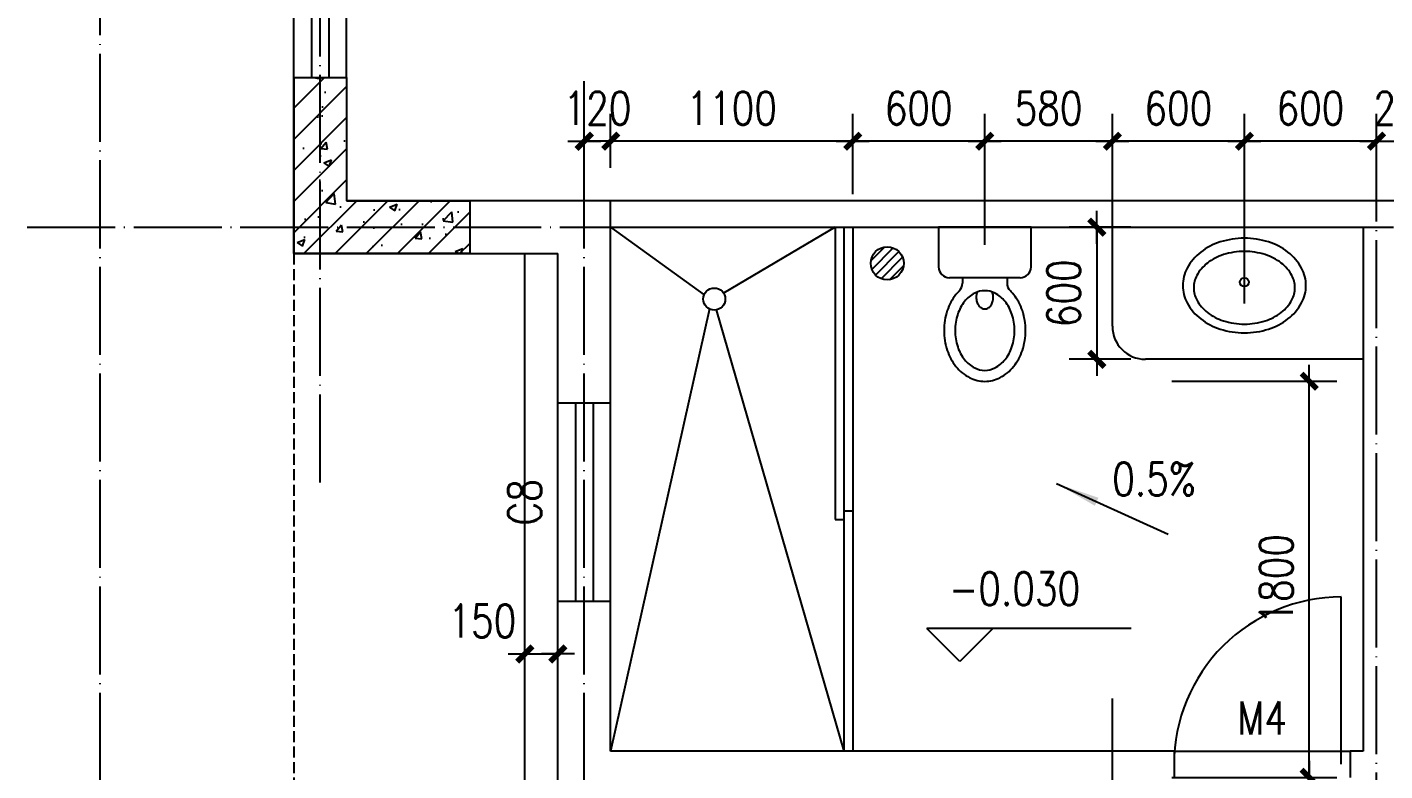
# Model space of a CAD drawing. Extents: x 12400 to 217743, y 86702 to 209848.
# Drawn here: x 52149 to 58318, y 116263 to 119642 of the extents above; entities that cross this region are included whole.
import ezdxf
from ezdxf.enums import TextEntityAlignment as Align

# ---------------------------------------------------------------- set-up
doc = ezdxf.new("R2010")
doc.units = 0
doc.header["$LTSCALE"] = 200
doc.linetypes.add('DASH', pattern=[0.35, 0.25, -0.1])
doc.linetypes.add('DOTE', pattern=[2.42, 2, -0.2, 0.02, -0.2])
doc.layers.get('0').update_dxf_attribs({"linetype": 'CONTINUOUS'})
doc.layers.get('DEFPOINTS').update_dxf_attribs({"linetype": 'CONTINUOUS'})
for name, color, linetype in [('8', 8, 'CONTINUOUS'), ('COLUMN', 4, 'CONTINUOUS'), ('DOTE', 1, 'DOTE'), ('GROUND', 2, 'CONTINUOUS'), ('HATCH', 8, 'CONTINUOUS'), ('LVTRY', 6, 'CONTINUOUS'), ('PUB_DIM', 3, 'CONTINUOUS'), ('WALL', 4, 'CONTINUOUS'), ('WINDOW', 2, 'CONTINUOUS')]:
    doc.layers.add(name, color=color, linetype=linetype)
doc.styles.add('_SIMPLEX', font='SIMPLEX.shx', dxfattribs={"width": 0.8, "bigfont": 'hztxt.shx'})
doc.styles.add('DIM_FONT', font='SIMPLEX', dxfattribs={"width": 0.8})
doc.styles.add('SIMPLEX', font='SIMPLEX.SHX')
doc.dimstyles.new('DIMN50', dxfattribs={"dimscale": 0.5, "dimtxt": 300, "dimasz": 1, "dimexe": 250, "dimexo": 300, "dimgap": 150, "dimtad": 1, "dimdec": 0, "dimzin": 0, "dimdsep": 46, "dimtxsty": 'DIM_FONT', "dimblk": '_DIMX', "dimblk1": 'DOTSMALL', "dimblk2": 'DOTSMALL', "dimcen": 2.5, "dimclrt": 7, "dimadec": 0, "dimazin": 0, "dimtfac": 1, "dimtdec": 0, "dimtix": 1, "dimtmove": 2, "dimatfit": 3, "dimldrblk": '_DIMX', "dimfxl": 1, "dimtolj": 1, "dimtzin": 0, "dimarcsym": 0})

# ---------------------------------------------------------------- blocks, each defined once
blk = doc.blocks.new('_WBLK')
for p, q in [((-0.5, 0.5), (0.5, 0.5)), ((0.5, 0.1667), (-0.5, 0.1667)), ((0.5, -0.1667), (-0.5, -0.1667)), ((-0.5, -0.5), (0.5, -0.5))]:
    blk.add_line(p, q)
at = {"style": 'SIMPLEX', "flags": 9}
blk.add_attdef('A', text='', height=1, dxfattribs=at).set_placement((0, 1.5), align=Align.MIDDLE)
blk = doc.blocks.new('_DBLK')
blk.add_line((-0.45, 0), (-0.45, -0.95))
blk.add_arc((-0.45, 0), 0.95, 270, 0)
at = {"style": 'SIMPLEX', "flags": 9}
blk.add_attdef('A', text='', height=1, dxfattribs=at).set_placement((0, 1.5), align=Align.MIDDLE)
blk = doc.blocks.new('_LV5')
for p, q in [((210.1, 0), (-210.1, 0)), ((-210.1, 0), (-210.1, -180)), ((210.1, -180), (210.1, 0)), ((160.1, -230), (-160.1, -230)), ((-101.4, -230), (-101.4, -254.3)), ((101.4, -230), (101.4, -254.1))]:
    blk.add_line(p, q)
blk.add_lwpolyline([(-135.1, -469.4, 0.080312), (-123, -544.2, 0.089014), (-91.8, -601.5, 0.104918), (-45.6, -639.3, 0.119812), (0.1, -650.4, 0.119812), (45.8, -639.3, 0.104918), (92, -601.5, 0.089014), (123.2, -544.2, 0.080312), (135.3, -469.4, 0.080312), (123.2, -394.6, 0.089014), (92, -337.3, 0.104918), (45.8, -299.5, 0.119812), (0.1, -288.4, 0.119812), (-45.6, -299.5, 0.104918), (-91.8, -337.3, 0.089014), (-123, -394.6, 0.080312)], format="xyb", close=True)
for points in [[(-38.7, -318.5, 0.073567), (-35.6, -339.5, 0.084454), (-27.4, -356, 0.10642), (-14.1, -367.8, 0.129709), (0, -371.5, 0.129709), (14.1, -367.8, 0.10642), (27.4, -356, 0.084454), (35.6, -339.5, 0.073567), (38.7, -318.5, 0.073567), (35.6, -297.5, 0.014016), (34.7, -294.6, 0.10642)], [(-34.7, -294.7, 0.013578), (-35.6, -297.5, 0.073567), (-38.7, -318.5, 0.073567)]]:
    blk.add_lwpolyline(points, format="xyb")
for centre, radius, start, end in [((-160.1, -180), 50, 180, 270), ((160.1, -180), 50, 270, 0), ((52.2, -452.8), 234.6, 141.28635, 161.63333), ((20.4, -427.3), 193.8, 134.81437, 141.28635), ((-151.4, -254.3), 50, 314.81437, 0), ((151.4, -254.1), 50, 180, 225.25549), ((-20.2, -427.3), 193.8, 38.71365, 45.25549), ((-52, -452.8), 234.6, 18.36667, 38.71365), ((102.3, -469.4), 287.4, 161.63333, 180), ((-102.1, -469.4), 287.4, 0, 18.36667), ((102.3, -469.4), 287.4, 180, 198.36667), ((-102.1, -469.4), 287.4, 341.63333, 0), ((52.2, -486), 234.6, 198.36667, 218.71365), ((-52, -486), 234.6, 321.28635, 341.63333), ((20.4, -511.6), 193.8, 218.71365, 242.67141), ((-20.2, -511.6), 193.8, 297.32859, 321.28635), ((0.1, -550.8), 149.6, 242.67141, 270), ((0.1, -550.8), 149.6, 270, 297.32859)]:
    blk.add_arc(centre, radius, start, end)
blk = doc.blocks.new('_LV3')
for points in [[(280, -265, 0.12431), (260, -185.8, 0.105707), (198, -113, 0.086941), (110.2, -67.1, 0.077137), (0, -50, 0.077137), (-110.2, -67.1, 0.086941), (-198, -113, 0.105707), (-260, -185.8, 0.12431), (-280, -265, 0.12431), (-260, -344.2, 0.105707), (-198, -417, 0.086941), (-110.2, -462.9, 0.077137), (0, -480, 0.077137), (110.2, -462.9, 0.086941), (198, -417, 0.105707), (260, -344.2, 0.12431)], [(230, -275, 0.12431), (216, -219.5, 0.105707), (167.5, -162.6, 0.086941), (95, -124.7, 0.077137), (0, -110, 0.077137), (-95, -124.7, 0.086941), (-167.5, -162.6, 0.105707), (-216, -219.5, 0.12431), (-230, -275, 0.12431), (-216, -330.5, 0.105707), (-167.5, -387.4, 0.086941), (-95, -425.3, 0.077137), (0, -440, 0.077137), (95, -425.3, 0.086941), (167.5, -387.4, 0.105707), (216, -330.5, 0.12431)]]:
    blk.add_lwpolyline(points, format="xyb", close=True)
blk.add_circle((0, -250), 20)
blk = doc.blocks.new('_LV13')
at = {"color": 0}
for p, q in [((-0.495, 0.071), (-0.071, 0.495)), ((-0.465, -0.183), (0.183, 0.465)), ((-0.354, -0.354), (0.354, 0.354)), ((-0.183, -0.465), (0.465, 0.183)), ((0.071, -0.495), (0.495, -0.071))]:
    blk.add_line(p, q, dxfattribs=at)
blk.add_circle((0, 0), 0.5)
blk = doc.blocks.new('_DIMX')
blk.add_line((-150, 0), (150, 0))
at = {"const_width": 50}
blk.add_lwpolyline([(-70, -70), (70, 70)], dxfattribs=at)
blk = doc.blocks.new('*D1677')
at = {"layer": 'DEFPOINTS', "color": 0}
for p in [(54560.3, 116793.8), (54410.3, 116688), (54560.3, 116688)]:
    blk.add_point(p, dxfattribs=at)
at = {"layer": 'PUB_DIM', "color": 0, "lineweight": -2}
for p, q in [((54410.3, 116838), (54410.3, 116918.8)), ((54560.3, 116838), (54560.3, 116918.8)), ((54409.8, 116793.8), (54409.3, 116793.8)), ((54410.3, 116793.8), (54560.3, 116793.8)), ((54560.8, 116793.8), (54561.3, 116793.8))]:
    blk.add_line(p, q, dxfattribs=at)
at = {"layer": 'PUB_DIM', "color": 0, "lineweight": -2, "xscale": 0.5, "yscale": 0.5, "zscale": 0.5}
blk.add_blockref('_DIMX', (54410.3, 116793.8), dxfattribs=at)
at = {"layer": 'PUB_DIM', "color": 0, "lineweight": -2, "xscale": 0.5, "yscale": 0.5, "zscale": 0.5, "rotation": 180}
blk.add_blockref('_DIMX', (54560.3, 116793.8), dxfattribs=at)
at = {"layer": 'PUB_DIM', "color": 7, "insert": (54217.2, 116943.8), "char_height": 150, "attachment_point": 5, "style": 'DIM_FONT'}
blk.add_mtext('\\A1;150', dxfattribs=at)
blk = doc.blocks.new('_DOTSMALL')
at = {"color": 0, "linetype": 'ByBlock', "const_width": 0.5}
blk.add_lwpolyline([(-0.0625, 0, 1), (0.0625, 0, 1)], format="xyb", close=True, dxfattribs=at)
blk = doc.blocks.new('*D1715')
at = {"layer": 'DEFPOINTS', "color": 0}
for p in [(57679.8, 119123.5), (58280.3, 118768), (57679.8, 118742.1)]:
    blk.add_point(p, dxfattribs=at)
at = {"layer": 'PUB_DIM', "color": 0, "lineweight": -2}
for p, q in [((57679.8, 118892.1), (57679.8, 119248.5)), ((58280.3, 118918), (58280.3, 119248.5)), ((58279.8, 119123.5), (57680.3, 119123.5))]:
    blk.add_line(p, q, dxfattribs=at)
at = {"layer": 'PUB_DIM', "color": 0, "lineweight": -2, "xscale": 0.5, "yscale": 0.5, "zscale": 0.5, "rotation": 180}
blk.add_blockref('_DIMX', (57679.8, 119123.5), dxfattribs=at)
at = {"layer": 'PUB_DIM', "color": 0, "lineweight": -2, "xscale": 0.5, "yscale": 0.5, "zscale": 0.5}
blk.add_blockref('_DIMX', (58280.3, 119123.5), dxfattribs=at)
at = {"layer": 'PUB_DIM', "color": 7, "insert": (57980, 119273.5), "char_height": 150, "attachment_point": 5, "style": 'DIM_FONT'}
blk.add_mtext('\\A1;600', dxfattribs=at)
blk = doc.blocks.new('*D1716')
at = {"layer": 'DEFPOINTS', "color": 0}
for p in [(57080, 119123.5), (57080, 118539.6), (57679.8, 118235.8)]:
    blk.add_point(p, dxfattribs=at)
at = {"layer": 'PUB_DIM', "color": 0, "lineweight": -2}
for p, q in [((57080, 118689.6), (57080, 119248.5)), ((57679.8, 118385.8), (57679.8, 119248.5)), ((57679.3, 119123.5), (57080.5, 119123.5))]:
    blk.add_line(p, q, dxfattribs=at)
at = {"layer": 'PUB_DIM', "color": 0, "lineweight": -2, "xscale": 0.5, "yscale": 0.5, "zscale": 0.5, "rotation": 180}
blk.add_blockref('_DIMX', (57080, 119123.5), dxfattribs=at)
at = {"layer": 'PUB_DIM', "color": 0, "lineweight": -2, "xscale": 0.5, "yscale": 0.5, "zscale": 0.5}
blk.add_blockref('_DIMX', (57679.8, 119123.5), dxfattribs=at)
at = {"layer": 'PUB_DIM', "color": 7, "insert": (57379.9, 119273.5), "char_height": 150, "attachment_point": 5, "style": 'DIM_FONT'}
blk.add_mtext('\\A1;600', dxfattribs=at)
blk = doc.blocks.new('*D1717')
at = {"layer": 'DEFPOINTS', "color": 0}
for p in [(56500.3, 119123.5), (57080, 118539.6), (56500.3, 118502.8)]:
    blk.add_point(p, dxfattribs=at)
at = {"layer": 'PUB_DIM', "color": 0, "lineweight": -2}
for p, q in [((56500.3, 118652.8), (56500.3, 119248.5)), ((57080, 118689.6), (57080, 119248.5)), ((57079.5, 119123.5), (56500.8, 119123.5))]:
    blk.add_line(p, q, dxfattribs=at)
at = {"layer": 'PUB_DIM', "color": 0, "lineweight": -2, "xscale": 0.5, "yscale": 0.5, "zscale": 0.5, "rotation": 180}
blk.add_blockref('_DIMX', (56500.3, 119123.5), dxfattribs=at)
at = {"layer": 'PUB_DIM', "color": 0, "lineweight": -2, "xscale": 0.5, "yscale": 0.5, "zscale": 0.5}
blk.add_blockref('_DIMX', (57080, 119123.5), dxfattribs=at)
at = {"layer": 'PUB_DIM', "color": 7, "insert": (56790.1, 119273.5), "char_height": 150, "attachment_point": 5, "style": 'DIM_FONT'}
blk.add_mtext('\\A1;580', dxfattribs=at)
blk = doc.blocks.new('*D1718')
at = {"layer": 'DEFPOINTS', "color": 0}
for p in [(55900.1, 119123.5), (55900.1, 118732.8), (56500.3, 118502.8)]:
    blk.add_point(p, dxfattribs=at)
at = {"layer": 'PUB_DIM', "color": 0, "lineweight": -2}
for p, q in [((55900.1, 118882.8), (55900.1, 119248.5)), ((56500.3, 118652.8), (56500.3, 119248.5)), ((56499.8, 119123.5), (55900.6, 119123.5))]:
    blk.add_line(p, q, dxfattribs=at)
at = {"layer": 'PUB_DIM', "color": 0, "lineweight": -2, "xscale": 0.5, "yscale": 0.5, "zscale": 0.5, "rotation": 180}
blk.add_blockref('_DIMX', (55900.1, 119123.5), dxfattribs=at)
at = {"layer": 'PUB_DIM', "color": 0, "lineweight": -2, "xscale": 0.5, "yscale": 0.5, "zscale": 0.5}
blk.add_blockref('_DIMX', (56500.3, 119123.5), dxfattribs=at)
at = {"layer": 'PUB_DIM', "color": 7, "insert": (56200.2, 119273.5), "char_height": 150, "attachment_point": 5, "style": 'DIM_FONT'}
blk.add_mtext('\\A1;600', dxfattribs=at)
blk = doc.blocks.new('*D1719')
at = {"layer": 'DEFPOINTS', "color": 0}
for p in [(54800.3, 119123.5), (54800.3, 118852.8), (55900.1, 118732.8)]:
    blk.add_point(p, dxfattribs=at)
at = {"layer": 'PUB_DIM', "color": 0, "lineweight": -2}
for p, q in [((54800.3, 119002.8), (54800.3, 119248.5)), ((55900.1, 118882.8), (55900.1, 119248.5)), ((55899.6, 119123.5), (54800.8, 119123.5))]:
    blk.add_line(p, q, dxfattribs=at)
at = {"layer": 'PUB_DIM', "color": 0, "lineweight": -2, "xscale": 0.5, "yscale": 0.5, "zscale": 0.5, "rotation": 180}
blk.add_blockref('_DIMX', (54800.3, 119123.5), dxfattribs=at)
at = {"layer": 'PUB_DIM', "color": 0, "lineweight": -2, "xscale": 0.5, "yscale": 0.5, "zscale": 0.5}
blk.add_blockref('_DIMX', (55900.1, 119123.5), dxfattribs=at)
at = {"layer": 'PUB_DIM', "color": 7, "insert": (55350.2, 119273.5), "char_height": 150, "attachment_point": 5, "style": 'DIM_FONT'}
blk.add_mtext('\\A1;1100', dxfattribs=at)
blk = doc.blocks.new('*D1720')
at = {"layer": 'DEFPOINTS', "color": 0}
for p in [(54680.3, 119123.5), (54680.3, 118852.8), (54800.3, 118852.8)]:
    blk.add_point(p, dxfattribs=at)
at = {"layer": 'PUB_DIM', "color": 0, "lineweight": -2}
for p, q in [((54680.3, 119002.8), (54680.3, 119248.5)), ((54800.3, 119002.8), (54800.3, 119248.5)), ((54679.8, 119123.5), (54679.3, 119123.5)), ((54800.3, 119123.5), (54680.3, 119123.5)), ((54800.8, 119123.5), (54801.3, 119123.5))]:
    blk.add_line(p, q, dxfattribs=at)
at = {"layer": 'PUB_DIM', "color": 0, "lineweight": -2, "xscale": 0.5, "yscale": 0.5, "zscale": 0.5}
blk.add_blockref('_DIMX', (54680.3, 119123.5), dxfattribs=at)
at = {"layer": 'PUB_DIM', "color": 0, "lineweight": -2, "xscale": 0.5, "yscale": 0.5, "zscale": 0.5, "rotation": 180}
blk.add_blockref('_DIMX', (54800.3, 119123.5), dxfattribs=at)
at = {"layer": 'PUB_DIM', "color": 7, "insert": (54740.3, 119273.5), "char_height": 150, "attachment_point": 5, "style": 'DIM_FONT'}
blk.add_mtext('\\A1;120', dxfattribs=at)
blk = doc.blocks.new('*D1721')
at = {"layer": 'DEFPOINTS', "color": 0}
for p in [(57313.8, 118732.8), (57009.4, 118132.8), (57313.8, 118132.8)]:
    blk.add_point(p, dxfattribs=at)
at = {"layer": 'PUB_DIM', "color": 0, "lineweight": -2}
for p, q in [((57163.8, 118732.8), (56884.4, 118732.8)), ((57009.4, 118732.3), (57009.4, 118133.3)), ((57163.8, 118132.8), (56884.4, 118132.8))]:
    blk.add_line(p, q, dxfattribs=at)
at = {"layer": 'PUB_DIM', "color": 0, "lineweight": -2, "xscale": 0.5, "yscale": 0.5, "zscale": 0.5}
for p, rotation in [((57009.4, 118732.8), 90), ((57009.4, 118132.8), 270)]:
    blk.add_blockref('_DIMX', p, dxfattribs=dict(at, rotation=rotation))
at = {"layer": 'PUB_DIM', "color": 7, "insert": (56859.4, 118432.8), "char_height": 150, "attachment_point": 5, "rotation": 90, "style": 'DIM_FONT'}
blk.add_mtext('\\A1;600', dxfattribs=at)
blk = doc.blocks.new('_ARROW')
blk.add_solid([(0, 0), (-1, 0.1), (-1, -0.1)])
blk = doc.blocks.new('*D1905')
at = {"layer": 'DEFPOINTS', "color": 0}
for p in [(57200.3, 118032.8), (57974.7, 118032.8), (57200.3, 116232.8)]:
    blk.add_point(p, dxfattribs=at)
at = {"layer": 'PUB_DIM', "color": 0, "lineweight": -2}
for p, q in [((57350.3, 118032.8), (58099.7, 118032.8)), ((57974.7, 116233.3), (57974.7, 118032.3)), ((57350.3, 116232.8), (58099.7, 116232.8))]:
    blk.add_line(p, q, dxfattribs=at)
at = {"layer": 'PUB_DIM', "color": 0, "lineweight": -2, "xscale": 0.5, "yscale": 0.5, "zscale": 0.5}
for p, rotation in [((57974.7, 118032.8), 90), ((57974.7, 116232.8), 270)]:
    blk.add_blockref('_DIMX', p, dxfattribs=dict(at, rotation=rotation))
at = {"layer": 'PUB_DIM', "color": 7, "insert": (57824.7, 117132.8), "char_height": 150, "attachment_point": 5, "rotation": 90, "style": 'DIM_FONT'}
blk.add_mtext('\\A1;1800', dxfattribs=at)
blk = doc.blocks.new('*D2170')
at = {"layer": 'DEFPOINTS', "color": 0}
for p in [(58560.2, 119123.5), (58280.2, 118852.8), (58560.2, 118852.8)]:
    blk.add_point(p, dxfattribs=at)
at = {"layer": 'PUB_DIM', "color": 0, "lineweight": -2}
for p, q in [((58280.2, 119002.8), (58280.2, 119248.5)), ((58560.2, 119002.8), (58560.2, 119248.5)), ((58279.7, 119123.5), (58279.2, 119123.5)), ((58280.2, 119123.5), (58560.2, 119123.5)), ((58560.7, 119123.5), (58561.2, 119123.5))]:
    blk.add_line(p, q, dxfattribs=at)
at = {"layer": 'PUB_DIM', "color": 0, "lineweight": -2, "xscale": 0.5, "yscale": 0.5, "zscale": 0.5}
blk.add_blockref('_DIMX', (58280.2, 119123.5), dxfattribs=at)
at = {"layer": 'PUB_DIM', "color": 0, "lineweight": -2, "xscale": 0.5, "yscale": 0.5, "zscale": 0.5, "rotation": 180}
blk.add_blockref('_DIMX', (58560.2, 119123.5), dxfattribs=at)
at = {"layer": 'PUB_DIM', "color": 7, "insert": (58420.2, 119273.5), "char_height": 150, "attachment_point": 5, "style": 'DIM_FONT'}
blk.add_mtext('\\A1;280', dxfattribs=at)

msp = doc.modelspace()

# ---------------------------------------------------------------- hatches: boundary and pattern name
at = {"layer": 'HATCH'}
h = msp.add_hatch(dxfattribs=at)
h.set_pattern_fill('AN31C', color=256, scale=500, style=0)
h.set_pattern_definition([(45, (54055.56, 50955.12), (-70.71068, 70.71068), []), (50, (54055.56, 50955.12), (358.6301, -31.3761), [37.5, -412.5]), (355, (54055.56, 50955.12), (-69.3757, 376.096), [30, -330]), (100.4514, (54085.44, 50952.5), (289.2547, 344.7198), [31.87, -350.571]), (46.1842, (54055.56, 51055.1), (533.6205, -82.7595), [56.25, -618.75]), (96.6356, (54100.03, 51048.2), (467.3314, 487.059), [47.805, -525.8565]), (351.1842, (54055.56, 51055.1), (467.331, 487.0593), [45, -495]), (21, (54105.56, 51030.12), (298.4535, -201.3094), [37.5, -412.5]), (326, (54105.56, 51030.12), (121.6577, 362.575), [30, -330]), (71.4514, (54130.43, 51013.34), (420.1113, 161.2652), [31.87, -350.571]), (37.5, (54055.56, 50955.12), (6.07993, 166.44693), [0, -326, 0, -335, 0, -331.25]), (7.5, (54055.56, 50955.12), (131.53477, 197.20586), [0, -191, 0, -318.5, 0, -126.25]), (327.5, (53944.06, 50955.12), (266.91122, -11.27744), [0, -125, 0, -390, 0, -517.5]), (317.5, (53894.06, 50955.12), (291.5931, 50.0525), [0, -162.5, 0, -259, 0, -367.5])])
h.paths.add_polyline_path([(53600.262, 118852.808), (53600.262, 119412.808), (53360.262, 119412.808), (53360.262, 118612.808), (54160.262, 118612.808), (54160.262, 118852.808)])

# ---------------------------------------------------------------- linework, layer by layer
at = {"linetype": 'DASH'}
msp.add_line((53360.262, 118612.808), (53360.262, 114112.808), dxfattribs=at)
at = {"layer": '8'}
msp.add_lwpolyline([(65450.262, 112012.808), (65450.262, 105862.808), (59750.262, 105862.808), (59750.262, 105640.971), (58592.1, 104482.808), (56368.425, 104482.808), (55210.262, 105640.971), (55210.262, 106462.808), (54110.262, 106462.808), (54110.262, 107062.808), (53488.425, 107062.808), (52330.262, 108220.971), (52330.262, 110044.646), (53488.425, 111202.808), (54410.262, 111202.808), (54410.262, 118612.808)], dxfattribs=at)
at = {"layer": 'COLUMN'}
for p, q in [((53360.262, 119412.808), (53600.262, 119412.808)), ((53360.262, 118612.808), (53360.262, 119412.808)), ((53600.262, 119412.808), (53600.262, 118852.808)), ((53600.262, 118852.808), (54160.262, 118852.808)), ((54160.262, 118852.808), (54160.262, 118612.808)), ((54160.262, 118612.808), (53360.262, 118612.808))]:
    msp.add_line(p, q, dxfattribs=at)
at = {"layer": 'DOTE'}
for p, q in [((52480.262, 103632.808), (52480.262, 126332.808)), ((53480.262, 117573.061), (53480.262, 126332.808)), ((54680.262, 103632.808), (54680.262, 119396.261)), ((58280.262, 110046.69), (58280.262, 119032.033)), ((52148.907, 118732.808), (60277.535, 118732.808)), ((57080.262, 113287.348), (57080.262, 116625.356))]:
    msp.add_line(p, q, dxfattribs=at)
at = {"layer": 'GROUND'}
msp.add_line((57360.262, 116352.808), (58160.262, 116352.808), dxfattribs=at)
at = {"layer": 'LVTRY'}
for p, q in [((54800.262, 118732.808), (55224.855, 118425.623)), ((55820.115, 118732.808), (55312.998, 118433.262)), ((55820.115, 118732.808), (55820.115, 117405.365)), ((55860.115, 118732.808), (55860.115, 116352.808)), ((55900.115, 118732.808), (55900.115, 116352.808)), ((57079.96, 118282.808), (57079.96, 118732.808)), ((55248.838, 118361.374), (54800.262, 116352.808)), ((55279.823, 118357.02), (55860.115, 116352.808)), ((58220.262, 118132.808), (57229.96, 118132.808)), ((55820.115, 117405.365), (55860.115, 117405.365)), ((55860.115, 117443.828), (55900.115, 117443.828))]:
    msp.add_line(p, q, dxfattribs=at)
msp.add_circle((55270.939, 118406.225), 50, dxfattribs=at)
msp.add_arc((57229.96, 118282.808), 150, 180, 270, dxfattribs=at)
at = {"layer": 'PUB_DIM'}
for p, q in [((56386.369, 116760.151), (56236.369, 116910.151)), ((57164.94, 116910.151), (56236.369, 116910.151)), ((56536.369, 116910.151), (56386.369, 116760.151))]:
    msp.add_line(p, q, dxfattribs=at)
msp.add_lwpolyline([(56826.498, 117568.099), (57334.027, 117337.531)], dxfattribs=at)
at = {"layer": 'WALL'}
for p, q in [((53360.262, 119412.808), (53360.262, 118612.808)), ((53360.262, 119412.808), (53600.262, 119412.808)), ((53600.262, 119412.808), (53600.262, 118852.808)), ((58560.262, 118852.808), (53600.262, 118852.808)), ((54800.262, 117932.808), (54800.262, 118852.808)), ((54800.262, 118732.808), (58220.262, 118732.808)), ((58220.262, 118732.808), (58220.262, 116352.808)), ((53360.262, 118612.808), (54560.262, 118612.808)), ((54560.262, 117932.808), (54560.262, 118612.808)), ((54800.262, 117932.808), (54560.262, 117932.808)), ((54560.262, 116112.808), (54560.262, 117032.808)), ((54800.262, 117032.808), (54560.262, 117032.808)), ((54800.262, 116352.808), (54800.262, 117032.808)), ((57360.262, 116352.808), (54800.262, 116352.808)), ((57360.262, 116352.808), (57360.262, 116232.808)), ((58220.262, 116352.808), (58160.262, 116352.808)), ((58160.262, 116352.808), (58160.262, 116232.808))]:
    msp.add_line(p, q, dxfattribs=at)

# ---------------------------------------------------------------- block references
at = {"layer": 'LVTRY'}
for name, p in [('_LV5', (56500.292, 118732.808)), ('_LV3', (57679.821, 118732.808))]:
    msp.add_blockref(name, p, dxfattribs=at)
at = {"layer": 'LVTRY', "xscale": 150, "yscale": 150, "zscale": 150}
msp.add_blockref('_LV13', (56056.994, 118568.743), dxfattribs=at)
at = {"layer": 'PUB_DIM', "xscale": 200, "yscale": 200, "zscale": 200, "rotation": 155.568012189}
msp.add_blockref('_ARROW', (56826.498, 117568.099), dxfattribs=at)
at = {"layer": 'WINDOW'}
ref = msp.add_blockref('_WBLK', (53480.262, 119862.808), dxfattribs=dict(at, xscale=900, yscale=239.9999999999927, zscale=900, rotation=89.99999999999999))
ref.add_attrib('A', 'C8', dxfattribs={"layer": '0', "height": 150, "rotation": 90, "style": '_SIMPLEX', "width": 0.8, "flags": 8}).set_placement((53210.262, 119862.808), align=Align.MIDDLE)
ref = msp.add_blockref('_WBLK', (54680.262, 117482.808), dxfattribs=dict(at, xscale=900, yscale=239.9999999999999, zscale=900, rotation=89.99999999999999))
ref.add_attrib('A', 'C8', dxfattribs={"layer": '0', "height": 150, "rotation": 90, "style": '_SIMPLEX', "width": 0.8, "flags": 8}).set_placement((54410.262, 117482.808), align=Align.MIDDLE)
ref = msp.add_blockref('_DBLK', (57760.262, 116292.808), dxfattribs=dict(at, xscale=-800, yscale=-800, zscale=800))
ref.add_attrib('A', 'M4', dxfattribs={"layer": '0', "height": 150, "style": '_SIMPLEX', "width": 0.8, "flags": 8}).set_placement((57760.262, 116502.808), align=Align.MIDDLE)

# ---------------------------------------------------------------- texts
at = {"layer": 'PUB_DIM', "style": 'DIM_FONT', "width": 0.8}
for s, p in [('0.5%', (57459.944, 117513.185)), ('-0.030', (56933.94, 117015.151))]:
    msp.add_text(s, height=150, dxfattribs=at).set_placement(p, align=Align.RIGHT)

# ---------------------------------------------------------------- dimensions: what is measured, and where the dimension line sits
at = {"layer": 'PUB_DIM'}
for base, p1, p2, picture, middle in [((54680.262, 119123.46), (54800.262, 118852.808), (54680.262, 118852.808), '*D1720', (54740.262, 119273.46)), ((54800.262, 119123.46), (55900.115, 118732.808), (54800.262, 118852.808), '*D1719', (55350.188, 119273.46)), ((55900.115, 119123.46), (56500.292, 118502.808), (55900.115, 118732.808), '*D1718', (56200.203, 119273.46)), ((56500.292, 119123.46), (57079.96, 118539.566), (56500.292, 118502.808), '*D1717', (56790.126, 119273.46))]:
    dim = msp.add_linear_dim(base=base, p1=p1, p2=p2, dimstyle='DIMN50', dxfattribs=at)
    dim.commit()
    dim.dimension.update_dxf_attribs({"geometry": picture, "text_midpoint": middle})
for base, p1, p2, angle, picture, middle in [((57079.96, 119123.46), (57679.821, 118235.815), (57079.96, 118539.566), 180, '*D1716', (57379.891, 119273.46)), ((57679.821, 119123.46), (58280.262, 118768.046), (57679.821, 118742.137), 180, '*D1715', (57980.042, 119273.46)), ((57009.366, 118132.808), (57313.765, 118732.808), (57313.765, 118132.808), 90, '*D1721', (56859.366, 118432.808))]:
    dim = msp.add_linear_dim(base=base, p1=p1, p2=p2, angle=angle, dimstyle='DIMN50', dxfattribs=at)
    dim.commit()
    dim.dimension.update_dxf_attribs({"geometry": picture, "text_midpoint": middle})
for p1, p2, distance, picture, middle in [((58280.239, 118852.808), (58560.239, 118852.808), 270.651, '*D2170', (58420.239, 119273.46)), ((57200.262, 116232.813), (57200.262, 118032.813), -774.399, '*D1905', (57824.661, 117132.813))]:
    dim = msp.add_aligned_dim(p1=p1, p2=p2, distance=distance, dimstyle='DIMN50', dxfattribs=at)
    dim.commit()
    dim.dimension.update_dxf_attribs({"geometry": picture, "text_midpoint": middle})
dim = msp.add_linear_dim(base=(54560.262, 116793.79), p1=(54410.262, 116687.952), p2=(54560.262, 116687.952), dimstyle='DIMN50', dxfattribs=at)
dim.commit()
dim.dimension.update_dxf_attribs({"geometry": '*D1677', "text_midpoint": (54217.173, 116943.79), "dimtype": 160})

doc.saveas('drawing.dxf')
